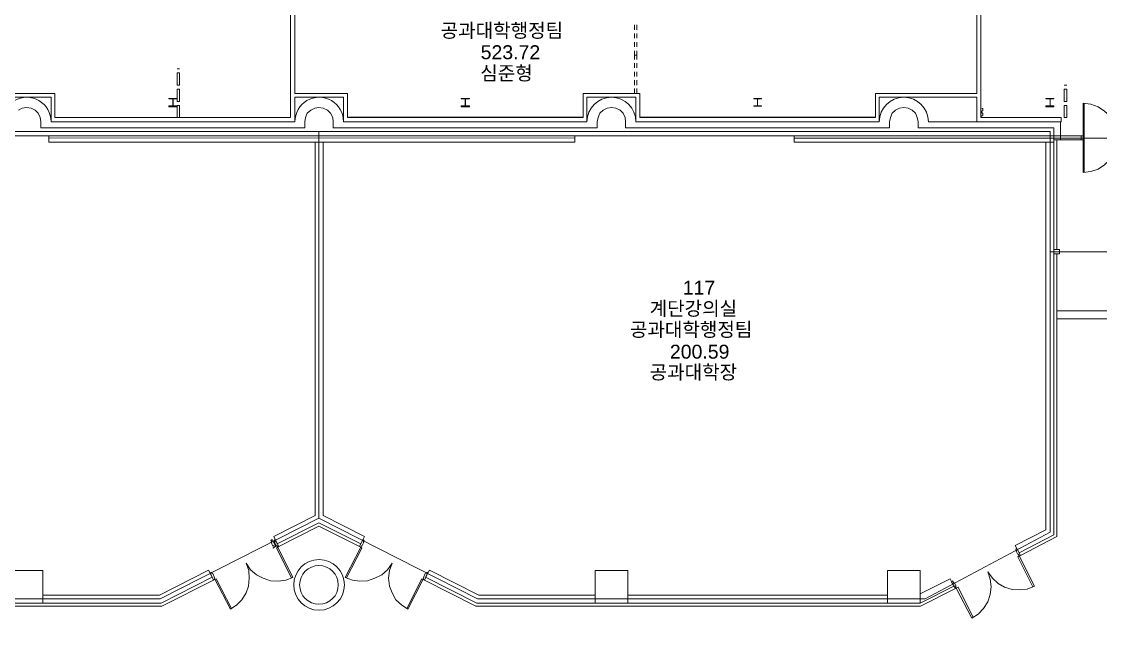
# Model space of a CAD drawing. Header units: millimetres. Extents: x -2246 to 101218, y 0 to 66109.
# Drawn here: x 32735 to 59306, y 24444 to 39726 of the extents above; entities that cross this region are included whole.
import ezdxf

# ---------------------------------------------------------------- set-up
doc = ezdxf.new("R2010")
doc.units = ezdxf.units.MM
doc.layers.add('PDF_문자', color=7, linetype='Continuous')
doc.layers.add('PDF_형상', color=7, linetype='Continuous')
doc.styles.add('PDF 맑은고딕', font='Arial.ttf')

msp = doc.modelspace()

# ---------------------------------------------------------------- linework, layer by layer
at = {"layer": 'PDF_형상', "lineweight": 5}
for points in [[(69855, 37610), (69855, 42609), (66868, 43139), (66868, 49219), (56361, 49219), (47008, 49219), (40557, 49219), (25061, 49219), (25061, 37017), (40059, 37017), (58066, 37017), (58066, 36858), (61371, 36858), (61371, 37514), (62568, 37514), (66466, 37514), (69855, 37514)], [(36564, 38468), (36628, 38468), (36628, 38161), (36564, 38161)], [(36564, 38065), (36628, 38065), (36628, 37758), (36564, 37758)], [(58416, 38065), (58479, 38065), (58479, 37758), (58416, 37758)], [(36479, 37652), (36564, 37652), (36564, 37631), (36363, 37631), (36363, 37652), (36448, 37652), (36458, 37652), (36458, 37663), (36458, 37811), (36458, 37822), (36448, 37822), (36363, 37822), (36363, 37832), (36564, 37832), (36564, 37822), (36479, 37822), (36469, 37822), (36469, 37811), (36469, 37663), (36469, 37652)], [(43682, 37652), (43767, 37652), (43767, 37631), (43565, 37631), (43565, 37652), (43650, 37652), (43661, 37663), (43661, 37811), (43650, 37822), (43565, 37822), (43565, 37832), (43767, 37832), (43767, 37822), (43682, 37822), (43671, 37822), (43671, 37811), (43671, 37663), (43671, 37652)], [(50885, 37652), (50959, 37652), (50959, 37642), (50768, 37642), (50768, 37652), (50853, 37652), (50863, 37663), (50863, 37811), (50853, 37822), (50768, 37822), (50768, 37832), (50959, 37832), (50959, 37822), (50885, 37822), (50874, 37822), (50863, 37811), (50863, 37663), (50874, 37652)], [(58077, 37652), (58161, 37652), (58161, 37631), (57960, 37631), (57960, 37652), (58045, 37652), (58055, 37652), (58066, 37663), (58066, 37811), (58055, 37822), (58045, 37822), (57960, 37822), (57960, 37832), (58161, 37832), (58161, 37822), (58077, 37822), (58066, 37811), (58066, 37663)], [(36564, 37663), (36628, 37663), (36628, 37366), (36564, 37366)], [(56382, 37387), (56382, 37409), (56414, 37419), (56414, 37472), (56382, 37483), (56382, 37525), (56414, 37536), (56414, 37589), (56382, 37589), (56414, 37589), (56414, 37536), (56382, 37525), (56382, 37472), (56414, 37472), (56414, 37419), (56382, 37409)], [(58416, 37663), (58479, 37663), (58479, 37366), (58416, 37366)], [(58882, 36010), (59072, 36032), (59252, 36095), (59411, 36201), (59549, 36328), (59644, 36498), (59708, 36678), (59729, 36858), (59708, 37048), (59644, 37229), (59549, 37398), (59411, 37525), (59252, 37631), (59072, 37695), (58882, 37716)], [(33461, 37260), (39466, 37260)], [(40663, 37260), (46658, 37260)], [(40759, 37377), (46563, 37377), (46563, 37366), (40759, 37366)], [(47866, 37260), (53861, 37260)], [(47961, 37377), (53766, 37377), (53766, 37366), (47961, 37366)], [(40059, 37017), (21629, 37017), (21629, 27282), (25114, 25514), (36151, 25514), (40059, 27505), (40059, 37017), (58066, 37017), (58066, 27155), (54994, 25514), (43968, 25514), (40059, 27505)], [(58066, 36858), (58066, 34061), (61371, 34061), (61371, 36858)], [(58161, 36911), (58320, 36911), (58320, 36815), (58161, 36815)], [(58161, 36911), (58320, 36911), (58320, 36815), (58161, 36815)], [(58829, 36911), (58829, 36815), (58882, 36815), (58882, 36911)], [(58161, 34114), (58299, 34114), (58299, 34009), (58161, 34009)], [(39000, 26806), (38905, 26975), (38873, 26954), (38905, 26912), (38884, 26912), (38926, 26816), (38947, 26827), (38968, 26785)], [(39074, 26806), (38979, 26975), (38958, 26954), (38979, 26912), (38958, 26912), (39011, 26816), (39021, 26827), (39043, 26785)], [(41055, 26806), (41140, 26975), (41172, 26954), (41150, 26912), (41161, 26912), (41119, 26816), (41108, 26827), (41087, 26785)], [(57335, 26583), (57250, 26753), (57219, 26742), (57240, 26700), (57229, 26689), (57272, 26605), (57282, 26615), (57303, 26573)], [(57335, 26583), (57250, 26753), (57219, 26742), (57240, 26700), (57229, 26689), (57272, 26605), (57282, 26615), (57303, 26573)], [(32465, 26213), (33259, 26213), (33259, 25408), (32465, 25408)], [(37464, 25980), (37380, 26160), (37411, 26170), (37433, 26128), (37443, 26139), (37486, 26043), (37475, 26043), (37496, 26001)], [(42655, 25980), (42739, 26160), (42718, 26170), (42697, 26128), (42676, 26139), (42633, 26043), (42644, 26043), (42623, 26001)], [(46860, 26213), (47665, 26213), (47665, 25408), (46860, 25408)], [(54062, 26213), (54867, 26213), (54867, 25408), (54062, 25408)], [(55736, 25768), (55640, 25937), (55672, 25958), (55693, 25906), (55704, 25916), (55757, 25831), (55736, 25821), (55757, 25778)]]:
    msp.add_lwpolyline(points, close=True, dxfattribs=at)
for points in [[(32009, 37864), (33461, 37864), (33461, 37260), (39466, 37260), (39466, 37864), (40663, 37864), (40663, 37260), (46658, 37260), (46658, 37864), (47866, 37864), (47866, 37260), (53861, 37260), (53861, 37864), (56265, 37864), (56265, 37260), (58341, 37260), (58341, 37366), (56361, 37366), (56361, 41730)], [(56265, 41730), (56265, 37959), (53766, 37959), (53766, 37366), (47961, 37366), (47961, 37959), (46563, 37959), (46563, 37366), (40759, 37366), (40759, 37959), (39466, 37959), (39466, 41709)], [(39360, 41709), (39360, 37366), (33556, 37366), (33556, 37959), (31914, 37959)], [(47834, 39527), (47834, 39644)], [(47887, 39644), (47887, 39527)], [(47834, 39315), (47834, 39432)], [(47887, 39432), (47887, 39315)], [(47834, 39103), (47834, 39220)], [(47887, 39220), (47887, 39103)], [(47887, 39008), (47887, 38902), (47834, 38902), (47834, 39008)], [(47887, 38796), (47887, 38902), (47834, 38902), (47834, 38796)], [(36628, 38563), (36564, 38563)], [(47834, 38701), (47834, 38584)], [(47887, 38584), (47887, 38701)], [(47834, 38489), (47834, 38372)], [(47834, 38288), (47834, 38161)], [(47887, 38372), (47887, 38489)], [(47887, 38161), (47887, 38288)], [(47834, 38076), (47834, 37959), (47887, 37959), (47887, 38076)], [(58479, 38161), (58416, 38161)], [(43650, 37822), (43661, 37822)], [(50853, 37822), (50863, 37822)], [(32656, 37546), (32751, 37599), (32857, 37610), (32973, 37599), (33069, 37546), (33143, 37472), (33196, 37366), (33206, 37260), (33206, 37112), (39710, 37112), (39710, 37260), (39731, 37366), (39773, 37472), (39858, 37546), (39954, 37599), (40059, 37610), (40165, 37599), (40271, 37546), (40345, 37472), (40398, 37366), (40409, 37260), (40409, 37112), (46913, 37112), (46913, 37260), (46934, 37366), (46976, 37472), (47061, 37546), (47156, 37599), (47262, 37610), (47368, 37599), (47474, 37546), (47548, 37472), (47601, 37366), (47612, 37260), (47612, 37112), (54115, 37112), (54115, 37260), (54136, 37366), (54179, 37472), (54263, 37546), (54359, 37599), (54465, 37610), (54571, 37599), (54666, 37546), (54751, 37472), (54793, 37366), (54814, 37260), (54814, 37112), (58161, 37112), (58161, 36911), (21809, 36911)], [(58903, 37716), (58903, 36010)], [(36628, 37366), (36564, 37366)], [(58479, 37366), (58416, 37366)], [(33408, 36911), (33408, 36762), (46362, 36762), (46362, 36911)], [(46362, 36858), (33408, 36868)], [(40165, 36762), (40165, 27568), (41182, 27049), (41087, 26869), (40059, 27388), (39032, 26869), (38947, 27049), (39964, 27568), (39964, 36762)], [(58161, 36762), (51764, 36762), (51764, 36911)], [(58161, 36858), (51764, 36858)], [(58161, 36911), (58161, 27092), (57303, 26647), (57208, 26827), (57960, 27219), (57960, 36762)], [(58236, 36815), (58236, 34114)], [(58829, 36815), (58320, 36815)], [(39964, 36360), (39964, 36667)], [(40165, 36360), (40165, 36667)], [(61371, 34061), (58066, 34061), (58066, 27155), (54994, 25514), (43968, 25514), (40059, 27505), (36151, 25514), (25114, 25514), (21629, 27282), (21629, 29443), (18462, 29443), (18462, 31710), (15210, 31710), (11259, 31710), (11259, 25810), (18462, 25810), (18462, 23109), (32857, 23109), (36056, 23109), (40059, 23109), (43661, 23109), (58066, 23109), (58066, 16807), (65269, 16807)], [(58236, 34009), (58236, 27049), (57335, 26583)], [(58236, 32610), (61191, 32610)], [(58236, 32409), (61191, 32409)], [(41055, 26806), (40059, 27304), (39074, 26806)], [(37909, 25281), (37528, 26011), (37496, 26001), (37877, 25259), (38036, 25365), (38163, 25492), (38269, 25662), (38322, 25831), (38344, 26022), (38333, 26213), (38269, 26393), (38375, 26234), (38524, 26107), (38682, 26022), (38863, 25958), (39053, 25948), (39244, 25980), (39413, 26043), (39043, 26785), (39011, 26763), (39382, 26033)], [(38968, 26785), (38926, 26763)], [(42220, 25281), (42591, 26011), (42623, 26001), (42252, 25259), (42093, 25365), (41955, 25492), (41860, 25662), (41797, 25831), (41775, 26022), (41797, 26213), (41860, 26393), (41744, 26234), (41606, 26107), (41436, 26022), (41256, 25958), (41066, 25948), (40886, 25980), (40706, 26043), (41087, 26785), (41119, 26763), (40737, 26033)], [(56170, 25058), (55799, 25800), (55757, 25778), (56138, 25037), (56297, 25143), (56424, 25281), (56530, 25439), (56594, 25620), (56615, 25810), (56594, 26001), (56530, 26181), (56647, 26022), (56784, 25895), (56943, 25800), (57134, 25747), (57314, 25736), (57505, 25757), (57685, 25831), (57303, 26573), (57272, 26552), (57642, 25810), (57272, 26552), (57303, 26573), (57685, 25831)], [(33259, 25609), (36130, 25609), (37337, 26223), (37433, 26054), (36172, 25408), (33259, 25408)], [(46860, 25408), (43947, 25408), (42686, 26054), (42782, 26223), (44000, 25609), (46860, 25609)], [(37464, 25980), (36193, 25334), (25241, 25334), (24394, 25768)], [(55736, 25768), (54878, 25334), (43926, 25334), (42655, 25980)], [(54867, 25408), (55693, 25831), (55609, 26011), (54867, 25641)], [(47665, 25609), (54062, 25609)], [(54062, 25408), (47665, 25408)]]:
    msp.add_lwpolyline(points, dxfattribs=at)
for points in [[(33461, 37260, 1.008888), (32264, 37260)], [(58829, 36911), (58320, 36911), (58320, 37260), (55068, 37260, 1), (53861, 37260)]]:
    msp.add_lwpolyline(points, format="xyb", dxfattribs=at)
for centre, radius in [((40061, 25860), 624), ((40060, 25860), 476)]:
    msp.add_circle(centre, radius, dxfattribs=at)
for centre, radius, start, end in [((40065, 37266), 598, -0.507, -179.493), ((47262, 37260), 604, 0, 180)]:
    msp.add_arc(centre, radius, start, end, dxfattribs=at)

# ---------------------------------------------------------------- texts
at = {"layer": 'PDF_문자', "char_height": 343.2, "attachment_point": 4, "style": 'PDF 맑은고딕'}
for s, insert in [('공과대학행정팀', (43057, 39489)), ('523.72', (44042, 38970)), ('심준형', (44032, 38440)), ('117', (49020, 33176)), ('계단강의실', (48205, 32646)), ('공과대학행정팀', (47718, 32127)), ('200.59', (48703, 31598)), ('공과대학장', (48205, 31079))]:
    msp.add_mtext(s, dxfattribs=dict(at, insert=insert))

doc.saveas('drawing.dxf')
